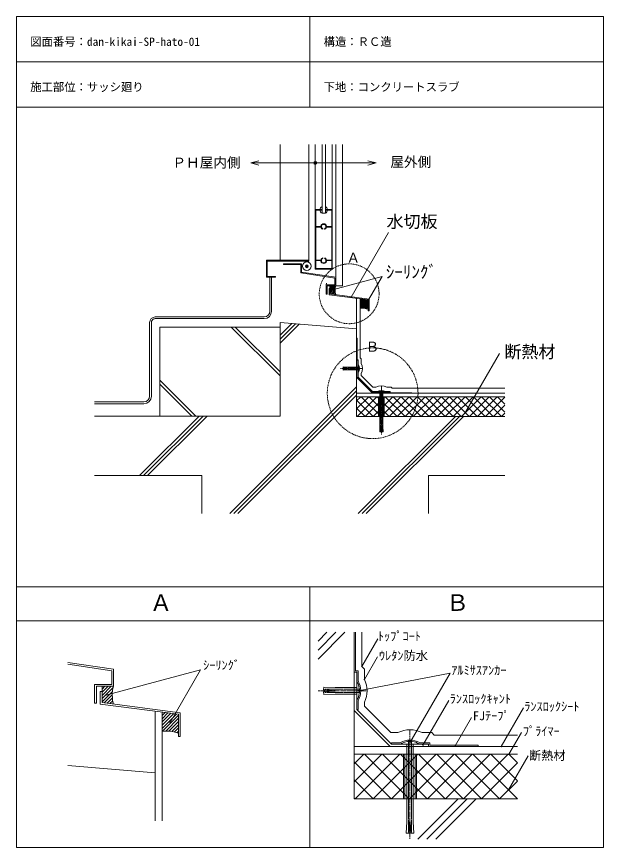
# Model space of a CAD drawing. Units: millimetres, scale not verified. Extents: x -517 to 518, y -673 to 792.
import ezdxf
from ezdxf.enums import TextEntityAlignment as Align

# ---------------------------------------------------------------- set-up
doc = ezdxf.new("R2010")
doc.units = ezdxf.units.MM
doc.header["$PDMODE"] = 32
doc.header["$PDSIZE"] = 0.8
for name, pattern in [('CHAIN2', [12, 9, -1, 1, -1]), ('DASHED1', [1.8, 1.2, -0.6]), ('DASHED2', [3, 2, -1])]:
    doc.linetypes.add(name, pattern=pattern)
doc.layers.add('0-0', color=7, linetype='Continuous', lineweight=13)
doc.styles.add('ＭＳ ゴシック', font='')
doc.styles.get('ＭＳ ゴシック').set_extended_font_data('MS Gothic')

msp = doc.modelspace()

# ---------------------------------------------------------------- linework, layer by layer
at = {"layer": '0-0'}
for p, q in [((-516.864, 792.357), (-516.864, -673.469)), ((-516.864, 792.357), (517.853, 792.357)), ((0.494, 792.357), (0.494, 632.357)), ((517.853, 792.357), (517.853, -673.469)), ((-516.864, 712.357), (517.853, 712.357)), ((-516.864, 632.357), (517.853, 632.357)), ((-52.29, 566.919), (-52.29, 362.431)), ((-1.29, 566.919), (-1.29, 360.931)), ((9.758, 346.831), (9.758, 566.919)), ((21.758, 445.413), (21.758, 566.919)), ((27.758, 445.413), (27.758, 566.919)), ((39.758, 346.831), (39.758, 566.919)), ((45.758, 317.431), (45.758, 566.919)), ((57.71, 317.431), (57.71, 566.919)), ((-104.033, 534.168), (117.088, 534.168)), ((20.758, 451.831), (9.758, 451.831)), ((20.758, 450.831), (10.758, 450.831)), ((20.758, 451.831), (20.758, 450.831)), ((21.758, 445.413), (27.758, 445.413)), ((28.758, 451.831), (39.758, 451.831)), ((19.758, 421.831), (9.758, 421.831)), ((19.859, 420.831), (9.758, 420.831)), ((22.883, 417.196), (23.258, 418.123)), ((26.633, 417.196), (26.258, 418.123)), ((39.758, 420.831), (29.657, 420.831)), ((39.758, 421.831), (29.758, 421.831)), ((72.851, 297.493), (138.783, 411.69)), ((22.883, 366.466), (23.258, 365.539)), ((26.633, 366.466), (26.258, 365.539)), ((-76.29, 362.431), (-76.29, 332.431)), ((-76.29, 362.431), (-1.29, 362.431)), ((-74.79, 333.931), (-74.79, 360.931)), ((-74.79, 360.931), (-1.29, 360.931)), ((-46.29, 356.431), (-14.242, 356.431)), ((-46.29, 356.431), (-46.29, 354.931)), ((-15.742, 354.931), (-46.29, 354.931)), ((-15.742, 354.931), (-15.742, 340.139)), ((-14.242, 356.431), (-14.242, 341.431)), ((9.758, 362.831), (19.859, 362.831)), ((9.758, 361.831), (19.758, 361.831)), ((29.657, 362.831), (39.758, 362.831)), ((39.758, 361.831), (29.758, 361.831)), ((-15.742, 340.139), (44.258, 331.139)), ((-14.242, 341.431), (45.758, 332.431)), ((9.758, 346.831), (39.758, 346.831)), ((10.758, 347.831), (38.758, 347.831)), ((-76.29, 332.431), (-60.42, 332.431)), ((-74.79, 333.931), (-60.42, 333.931)), ((-70.29, 272.431), (-70.29, 332.431)), ((-67.29, 272.431), (-67.29, 332.431)), ((-60.42, 332.431), (-60.42, 333.931)), ((40.115, 310.511), (127.483, 333.921)), ((44.258, 331.139), (44.258, 318.931)), ((45.758, 332.431), (45.758, 317.431)), ((97.903, 282.687), (127.483, 333.921)), ((29.258, 318.931), (44.258, 318.931)), ((29.258, 318.931), (29.258, 302.431)), ((30.758, 317.431), (30.758, 302.431)), ((45.758, 317.431), (57.71, 317.431)), ((29.258, 302.431), (30.758, 302.431)), ((34.258, 301.654), (103.258, 292.654)), ((82.71, 87.431), (82.71, 295.334)), ((104.758, 293.971), (104.758, 272.971)), ((-282.29, 252.431), (-282.29, 122.431)), ((-279.29, 122.431), (-279.29, 252.431)), ((-272.29, 262.431), (-80.29, 262.431)), ((-80.29, 259.431), (-272.29, 259.431)), ((-52.29, 252.431), (82.71, 241.181)), ((-52.29, 252.431), (-52.29, 87.431)), ((-52.29, 230.137), (-31.711, 250.716)), ((-52.29, 223.066), (-25.184, 250.172)), ((-52.29, 215.995), (-18.657, 249.628)), ((-264.29, 244.431), (-264.29, 87.431)), ((-264.29, 244.431), (-52.29, 244.431)), ((-138.432, 244.431), (-52.29, 158.288)), ((-131.361, 244.431), (-52.29, 165.359)), ((274.958, 94.276), (334.716, 197.78)), ((83.71, 187.06), (85.71, 187.06)), ((85.71, 179.224), (85.71, 187.06)), ((85.71, 156.889), (85.71, 163.725)), ((-264.29, 151.085), (-200.635, 87.431)), ((84.71, 156.889), (85.71, 156.889)), ((-264.29, 144.014), (-207.707, 87.431)), ((-140.685, -84.532), (82.71, 138.863)), ((-133.614, -84.532), (82.71, 131.792)), ((-126.543, -84.532), (82.71, 124.721)), ((111.823, 129.776), (111.823, 130.776)), ((111.823, 130.776), (118.659, 130.776)), ((134.158, 130.776), (141.994, 130.776)), ((141.994, 128.776), (141.994, 130.776)), ((141.994, 128.776), (179.823, 128.776)), ((179.823, 128.776), (179.823, 127.776)), ((-292.29, 112.431), (-379.695, 112.431)), ((-292.29, 109.431), (-379.695, 109.431)), ((-52.29, 87.431), (-379.695, 87.431)), ((-299.997, -17.569), (-194.997, 87.431)), ((-292.925, -17.569), (-187.925, 87.431)), ((-285.854, -17.569), (-180.854, 87.431)), ((82.71, 86.776), (344.142, 86.776)), ((85.589, -84.532), (257.552, 87.431)), ((92.66, -84.532), (264.623, 87.431)), ((99.731, -84.532), (271.694, 87.431)), ((-379.695, -17.569), (-190.242, -17.569)), ((-190.242, -84.532), (-190.242, -17.569)), ((209.758, -17.569), (344.142, -17.569)), ((209.758, -84.532), (209.758, -17.569)), ((-516.864, -213.469), (517.853, -213.469)), ((0.494, -213.469), (0.494, -673.469)), ((-516.864, -273.469), (517.853, -273.469)), ((14.837, -341.269), (62.122, -293.984)), ((14.837, -325.359), (46.212, -293.984)), ((14.837, -309.45), (30.302, -293.984)), ((78.482, -587.812), (78.482, -293.984)), ((80.732, -362.173), (80.732, -293.984)), ((91.982, -354.298), (120.142, -305.524)), ((96.482, -377.183), (119.378, -337.526)), ((-357.31, -404.541), (-192.854, -360.476)), ((-246.24, -452.944), (-192.854, -360.476)), ((80.732, -362.173), (85.232, -362.173)), ((85.232, -379.804), (85.232, -362.173)), ((85.524, -397.208), (247.457, -366.139)), ((176.634, -488.808), (247.457, -366.139)), ((-349.258, -386.149), (-379.258, -386.149)), ((-379.258, -419.149), (-379.258, -386.149)), ((-379.258, -419.149), (-376.258, -419.149)), ((-369.258, -420.702), (-231.258, -438.702)), ((-228.258, -436.068), (-366.258, -418.068)), ((85.232, -430.059), (85.232, -414.678)), ((199.516, -493.02), (245.038, -414.173)), ((-272.353, -626.329), (-272.353, -433.342)), ((-231.258, -438.702), (-231.258, -478.068)), ((82.982, -430.059), (85.232, -430.059)), ((337.723, -495.562), (377.092, -427.374)), ((256.645, -494.526), (285.558, -444.446)), ((351.223, -509.062), (373.288, -470.845)), ((143.986, -488.812), (159.367, -488.812)), ((143.986, -491.062), (143.986, -488.812)), ((194.241, -488.812), (211.872, -488.812)), ((211.872, -493.312), (211.872, -488.812)), ((211.872, -493.312), (296.986, -493.312)), ((296.986, -493.312), (296.986, -495.562)), ((350.6, -572.078), (385.189, -512.167)), ((-426.836, -528.775), (-272.353, -541.649)), ((78.482, -587.812), (366.334, -587.812)), ((190.558, -658.756), (261.501, -587.812)), ((206.467, -658.756), (277.411, -587.812)), ((222.377, -658.756), (293.321, -587.812)), ((-516.864, -673.469), (517.853, -673.469))]:
    msp.add_line(p, q, dxfattribs=at)
at = {"layer": '0-0', "lineweight": 18}
for p, q in [((10.758, 450.831), (10.758, 421.831)), ((38.758, 450.831), (38.758, 421.831)), ((10.758, 420.831), (10.758, 362.831)), ((38.758, 420.831), (38.758, 362.831)), ((10.758, 347.831), (10.758, 361.831)), ((38.758, 361.831), (38.758, 347.831)), ((29.753, 321.89), (29.258, 318.931)), ((45.758, 317.431), (30.758, 317.431)), ((35.827, 317.431), (35.758, 317.361))]:
    msp.add_line(p, q, dxfattribs=at)
at = {"layer": '0-0', "color": 2}
for p, q in [((35.758, 309.326), (43.863, 317.431)), ((35.758, 312.154), (41.034, 317.431)), ((35.758, 314.983), (38.206, 317.431)), ((35.758, 312.921), (35.758, 317.361)), ((35.758, 306.497), (45.47, 316.21)), ((35.758, 303.669), (44.945, 312.856)), ((37.643, 302.725), (44.783, 309.866)), ((40.145, 302.399), (44.879, 307.133)), ((42.647, 302.073), (45.179, 304.605)), ((45.149, 301.746), (45.651, 302.249)), ((88.71, 294.396), (88.848, 294.534)), ((88.71, 291.568), (91.35, 294.207)), ((88.71, 288.739), (93.852, 293.881)), ((88.71, 285.911), (96.354, 293.555)), ((88.71, 283.082), (98.856, 293.228)), ((88.71, 280.254), (101.358, 292.902)), ((88.89, 277.605), (103.258, 291.973)), ((92.003, 277.89), (103.258, 289.145)), ((94.79, 277.849), (103.258, 286.316)), ((97.335, 277.565), (103.258, 283.488)), ((99.683, 277.084), (103.258, 280.659)), ((101.858, 276.432), (103.258, 277.831)), ((-366.258, -394.045), (-361.361, -389.149)), ((-366.258, -399.702), (-355.704, -389.149)), ((-366.258, -405.359), (-350.048, -389.149)), ((-366.119, -389.149), (-366.258, -389.287)), ((-366.258, -398.169), (-366.258, -389.149)), ((-366.258, -411.015), (-346.833, -391.591)), ((-366.258, -416.672), (-347.883, -398.298)), ((-362.488, -418.559), (-348.207, -404.279)), ((-357.484, -419.212), (-348.015, -409.744)), ((-352.48, -419.865), (-347.415, -414.801)), ((-347.475, -420.518), (-346.471, -419.513)), ((-260.353, -435.218), (-260.077, -434.943)), ((-260.353, -440.875), (-255.073, -435.595)), ((-260.353, -446.532), (-250.069, -436.248)), ((-260.353, -452.189), (-245.065, -436.901)), ((-260.353, -457.846), (-240.061, -437.554)), ((-260.353, -463.503), (-235.057, -438.206)), ((-259.994, -468.8), (-231.258, -440.064)), ((-253.767, -468.23), (-231.258, -445.721)), ((-248.192, -468.312), (-231.258, -451.378)), ((-243.102, -468.879), (-231.258, -457.035)), ((-238.408, -469.842), (-231.258, -462.692)), ((-234.056, -471.147), (-231.258, -468.348))]:
    msp.add_line(p, q, dxfattribs=at)
at = {"layer": '0-0', "color": 4}
for p, q in [((88.71, 190.56), (88.71, 294.552)), ((90.71, 159.374), (90.71, 162.56)), ((135.966, 138.776), (143.494, 138.776)), ((143.494, 138.776), (145.494, 136.776)), ((145.494, 136.776), (344.142, 136.776)), ((91.982, -293.984), (91.982, -354.298)), ((96.482, -358.798), (91.982, -354.298)), ((96.482, -377.183), (96.482, -358.798)), ((96.482, -424.467), (96.482, -417.299)), ((96.482, -424.467), (142.828, -470.812)), ((-260.353, -626.329), (-260.353, -434.943)), ((142.828, -470.812), (155.3, -470.812)), ((198.308, -470.812), (215.247, -470.812)), ((215.247, -470.812), (219.747, -475.312)), ((219.747, -475.312), (366.334, -475.312))]:
    msp.add_line(p, q, dxfattribs=at)
at = {"layer": '0-0', "color": 134}
for p, q in [((82.71, 186.06), (82.71, 156.06)), ((84.71, 156.889), (111.823, 129.776)), ((111.823, 129.776), (140.994, 129.776)), ((78.482, -364.423), (82.982, -364.423)), ((78.482, -364.423), (78.482, -431.923)), ((82.982, -364.423), (82.982, -430.059)), ((78.482, -431.923), (142.122, -495.562)), ((82.982, -430.059), (143.986, -491.062)), ((142.122, -495.562), (209.622, -495.562)), ((143.986, -491.062), (209.622, -491.062)), ((209.622, -495.562), (209.622, -491.062))]:
    msp.add_line(p, q, dxfattribs=at)
at = {"layer": '0-0', "color": 1}
for p, q in [((84.71, 173.974), (84.71, 178.974)), ((58.71, 171.474), (59.396, 172.16)), ((58.71, 171.474), (59.396, 170.789)), ((58.748, 172.194), (58.865, 174.438)), ((67.71, 171.724), (58.748, 172.194)), ((67.71, 171.224), (58.748, 170.755)), ((58.865, 168.511), (58.748, 170.755)), ((67.71, 173.974), (58.865, 174.438)), ((67.71, 168.974), (58.865, 168.511)), ((67.71, 173.974), (84.71, 173.974)), ((67.71, 171.224), (67.71, 171.724)), ((67.71, 168.974), (84.71, 168.974)), ((84.71, 168.974), (84.71, 163.974)), ((86.71, 173.299), (86.71, 169.65)), ((133.909, 129.776), (118.909, 129.776)), ((122.409, 86.776), (122.409, 121.776)), ((123.909, 129.749), (123.909, 129.776)), ((123.909, 68.776), (123.909, 129.776)), ((124.584, 131.776), (128.233, 131.776)), ((128.909, 68.776), (128.909, 129.776)), ((130.409, 121.776), (130.409, 86.776)), ((123.909, 68.776), (123.445, 59.931)), ((125.689, 59.814), (123.445, 59.931)), ((126.159, 68.776), (125.689, 59.814)), ((126.409, 59.776), (125.723, 60.462)), ((126.659, 68.776), (126.159, 68.776)), ((126.409, 59.776), (127.094, 60.462)), ((126.659, 68.776), (127.128, 59.814)), ((129.372, 59.931), (127.128, 59.814)), ((128.909, 68.776), (129.372, 59.931)), ((82.982, -391.616), (82.982, -380.366)), ((24.482, -397.241), (26.025, -395.698)), ((24.567, -395.621), (24.832, -390.573)), ((44.732, -396.678), (24.567, -395.621)), ((44.732, -391.616), (24.832, -390.573)), ((44.732, -391.616), (82.982, -391.616)), ((87.482, -393.135), (87.482, -401.347)), ((24.482, -397.241), (26.025, -398.784)), ((44.732, -397.803), (24.567, -398.86)), ((24.832, -403.909), (24.567, -398.86)), ((44.732, -402.866), (24.832, -403.909)), ((44.732, -397.803), (44.732, -396.678)), ((44.732, -402.866), (82.982, -402.866)), ((82.982, -402.866), (82.982, -414.116)), ((193.679, -491.062), (159.929, -491.062)), ((171.179, -628.312), (171.179, -491.062)), ((171.179, -491.123), (171.179, -491.062)), ((172.698, -486.562), (180.91, -486.562)), ((182.429, -628.312), (182.429, -491.062)), ((165.554, -509.062), (188.054, -509.062)), ((165.554, -587.812), (165.554, -509.062)), ((167.804, -587.812), (167.804, -509.062)), ((185.804, -509.062), (185.804, -587.812)), ((188.054, -509.062), (188.054, -587.812)), ((188.054, -587.812), (165.554, -587.812)), ((171.179, -628.312), (170.136, -648.213)), ((176.241, -628.312), (175.185, -648.477)), ((177.366, -628.312), (176.241, -628.312)), ((177.366, -628.312), (178.423, -648.477)), ((182.429, -628.312), (183.472, -648.213)), ((175.185, -648.477), (170.136, -648.213)), ((176.804, -648.562), (175.261, -647.019)), ((176.804, -648.562), (178.347, -647.019)), ((183.472, -648.213), (178.423, -648.477))]:
    msp.add_line(p, q, dxfattribs=at)
at = {"layer": '0-0', "color": 1, "linetype": 'CHAIN2'}
for p, q in [((92.2, 171.474), (54.423, 171.474)), ((126.409, 140.331), (126.409, 55.246)), ((99.835, -397.241), (14.837, -397.241)), ((176.804, -467.313), (176.804, -658.756))]:
    msp.add_line(p, q, dxfattribs=at)
at = {"layer": '0-0', "color": 1, "linetype": 'DASHED1'}
for p, q in [((59.396, 172.16), (59.96, 172.724)), ((59.396, 170.789), (59.96, 170.224)), ((86.71, 172.724), (59.96, 172.724)), ((86.71, 170.224), (59.96, 170.224)), ((125.159, 131.776), (125.159, 61.026)), ((127.659, 131.776), (127.659, 61.026)), ((125.723, 60.462), (125.159, 61.026)), ((127.094, 60.462), (127.659, 61.026)), ((26.025, -395.698), (27.295, -394.428)), ((87.482, -394.428), (27.295, -394.428)), ((26.025, -398.784), (27.295, -400.053)), ((87.482, -400.053), (27.295, -400.053)), ((173.991, -486.562), (173.991, -645.75)), ((179.616, -486.562), (179.616, -645.75)), ((175.261, -647.019), (173.991, -645.75)), ((178.347, -647.019), (179.616, -645.75))]:
    msp.add_line(p, q, dxfattribs=at)
at = {"layer": '0-0', "color": 3}
for p, q in [((82.71, 127.776), (344.142, 127.776)), ((78.482, -495.562), (366.334, -495.562))]:
    msp.add_line(p, q, dxfattribs=at)
at = {"layer": '0-0', "color": 6}
for p, q in [((82.71, 114.249), (90.237, 121.776)), ((82.71, 100.107), (104.379, 121.776)), ((82.71, 121.776), (82.71, 86.776)), ((344.142, 121.776), (82.71, 121.776)), ((83.521, 86.776), (118.521, 121.776)), ((90.791, 121.776), (125.791, 86.776)), ((97.663, 86.776), (132.663, 121.776)), ((104.934, 121.776), (139.934, 86.776)), ((111.805, 86.776), (146.805, 121.776)), ((119.076, 121.776), (154.076, 86.776)), ((125.948, 86.776), (160.948, 121.776)), ((133.218, 121.776), (168.218, 86.776)), ((140.09, 86.776), (175.09, 121.776)), ((147.36, 121.776), (182.36, 86.776)), ((154.232, 86.776), (189.232, 121.776)), ((161.502, 121.776), (196.502, 86.776)), ((168.374, 86.776), (203.374, 121.776)), ((175.644, 121.776), (210.644, 86.776)), ((182.516, 86.776), (217.516, 121.776)), ((189.786, 121.776), (224.786, 86.776)), ((196.658, 86.776), (231.658, 121.776)), ((203.928, 121.776), (238.928, 86.776)), ((210.8, 86.776), (245.8, 121.776)), ((218.071, 121.776), (253.071, 86.776)), ((224.942, 86.776), (259.942, 121.776)), ((232.213, 121.776), (267.213, 86.776)), ((239.085, 86.776), (274.085, 121.776)), ((246.355, 121.776), (281.355, 86.776)), ((253.227, 86.776), (288.227, 121.776)), ((260.497, 121.776), (295.497, 86.776)), ((267.369, 86.776), (302.369, 121.776)), ((274.639, 121.776), (309.639, 86.776)), ((281.511, 86.776), (316.511, 121.776)), ((288.781, 121.776), (323.781, 86.776)), ((295.653, 86.776), (330.653, 121.776)), ((302.923, 121.776), (337.923, 86.776)), ((309.795, 86.776), (344.142, 121.122)), ((317.066, 121.776), (344.142, 94.7)), ((331.208, 121.776), (344.142, 108.842)), ((82.71, 115.715), (111.649, 86.776)), ((323.937, 86.776), (344.142, 106.98)), ((82.71, 101.573), (97.507, 86.776)), ((338.08, 86.776), (344.142, 92.838)), ((82.71, 87.431), (83.365, 86.776)), ((366.334, -509.062), (78.482, -509.062)), ((78.482, -509.062), (78.482, -587.812)), ((78.482, -557.817), (127.237, -509.062)), ((78.482, -525.997), (95.417, -509.062)), ((80.307, -587.812), (159.057, -509.062)), ((96.665, -509.062), (175.415, -587.812)), ((112.127, -587.812), (190.877, -509.062)), ((128.485, -509.062), (207.235, -587.812)), ((143.947, -587.812), (222.697, -509.062)), ((160.305, -509.062), (239.055, -587.812)), ((175.766, -587.812), (254.516, -509.062)), ((192.124, -509.062), (270.874, -587.812)), ((207.586, -587.812), (286.336, -509.062)), ((223.944, -509.062), (302.694, -587.812)), ((239.406, -587.812), (318.156, -509.062)), ((255.764, -509.062), (334.514, -587.812)), ((271.226, -587.812), (349.976, -509.062)), ((287.584, -509.062), (366.334, -587.812)), ((319.404, -509.062), (366.334, -555.993)), ((351.223, -509.062), (366.334, -524.173)), ((78.482, -522.699), (143.595, -587.812)), ((303.046, -587.812), (366.334, -524.524)), ((78.482, -554.519), (111.775, -587.812)), ((334.865, -587.812), (366.334, -556.344)), ((78.482, -586.339), (79.956, -587.812)), ((78.482, -587.812), (366.334, -587.812))]:
    msp.add_line(p, q, dxfattribs=at)
at = {"layer": '0-0'}
for points in [[(-89.544, 538.05), (-104.033, 534.168), (-89.544, 530.285)], [(102.599, 538.05), (117.088, 534.168), (102.599, 530.285)], [(28.758, 451.831), (28.758, 450.831), (38.758, 450.831)], [(35.758, 312.921), (34.258, 312.921), (34.258, 301.654)], [(35.758, 312.921), (35.758, 302.971), (104.758, 293.971)], [(103.258, 292.654), (103.258, 272.971), (104.758, 272.971)], [(83.71, 187.06), (83.71, 224.889), (82.71, 224.889)], [(-426.836, -347.062), (-346.258, -359.149), (-346.258, -389.149), (-376.258, -389.149), (-376.258, -419.149)], [(-426.836, -350.095), (-349.258, -361.732), (-349.258, -386.149)], [(-369.258, -420.702), (-369.258, -398.169), (-366.258, -398.169), (-366.258, -418.068)], [(-228.258, -436.068), (-228.258, -478.068), (-231.258, -478.068)]]:
    msp.add_lwpolyline(points, dxfattribs=at)
at = {"layer": '0-0', "color": 4}
for points in [[(90.71, 180.389), (90.71, 188.56), (88.71, 190.56)], [(90.71, 159.374), (111.308, 138.776), (116.851, 138.776)]]:
    msp.add_lwpolyline(points, dxfattribs=at)
at = {"layer": '0-0', "color": 134}
for points in [[(82.71, 186.06), (84.71, 186.06), (84.71, 156.889)], [(82.71, 156.06), (110.994, 127.776), (140.994, 127.776), (140.994, 129.776)]]:
    msp.add_lwpolyline(points, dxfattribs=at)
at = {"layer": '0-0', "color": 1}
msp.add_lwpolyline([(131.409, 86.776), (121.409, 86.776), (121.409, 121.776), (131.409, 121.776)], close=True, dxfattribs=at)
at = {"layer": '0-0'}
for centre, radius in [((9.758, 534.168), 2.5), ((9.758, 534.168), 1.25), ((-5.195, 351.889), 7.608), ((-5.195, 351.889), 2.533), ((-5.195, 351.889), 1.284)]:
    msp.add_circle(centre, radius, dxfattribs=at)
at = {"layer": '0-0', "color": 1, "linetype": 'DASHED2'}
for centre, radius in [((69.571, 303.316), 52.755), ((110.994, 127.776), 80)]:
    msp.add_circle(centre, radius, dxfattribs=at)
at = {"layer": '0-0'}
for centre, radius, start, end in [((24.758, 451.331), 6.635, 116.88344, 175.67731), ((24.758, 451.331), 6.635, 4.32269, 63.11656), ((24.758, 451.331), 6.635, 184.32269, 243.11656), ((24.758, 451.331), 6.635, 296.88344, 355.67731), ((24.758, 421.831), 5, 292.02386, 247.97614), ((24.758, 421.831), 4, 292.02386, 247.97614), ((24.758, 361.831), 5, 112.02387, 67.97613), ((24.758, 361.831), 4, 112.02387, 67.97613), ((-80.29, 272.431), 10, 270, 0), ((-80.29, 272.431), 13, 270, 0), ((-272.29, 252.431), 10, 90, 180), ((-272.29, 252.431), 7, 89.77082, 180), ((-292.29, 122.431), 10, 270, 0), ((-292.29, 122.431), 13, 270, 0)]:
    msp.add_arc(centre, radius, start, end, dxfattribs=at)
at = {"layer": '0-0', "color": 2}
for centre, major_axis, ratio, start_param, end_param in [((61.192, 309.627), (0, 22.974), 0.714286, 1.22421601, 1.92486706), ((92.984, 262.16), (20.997, 0), 0.75, 1.05949874, 1.77577731), ((-315.389, -404.756), (0, 45.948), 0.714286, 1.22421601, 1.92486706), ((-251.805, -499.691), (41.993, 0), 0.75, 1.05949874, 1.77577731)]:
    msp.add_ellipse(centre, major_axis=major_axis, ratio=ratio, start_param=start_param, end_param=end_param, dxfattribs=at)
at = {"layer": '0-0', "color": 1}
for centre, major_axis, ratio, start_param, end_param in [((58.71, 171.474), (-28.121, 0), 0.7, 3.23442854, 3.53247602), ((58.71, 171.474), (-28.121, 0), 0.7, 2.75070929, 3.04875677), ((84.71, 178.974), (0, 7.42), 0.5, 3.71090584, 3.76576118), ((84.71, 163.974), (0, 7.42), 0.5, 5.65901678, 5.71387212), ((86.71, 171.474), (0, 2), 0.125, 3.88027527, 5.54450269), ((126.409, 131.776), (-2, 0), 0.125, 3.88027527, 5.54450269), ((118.909, 129.776), (-7.42, 0), 0.5, 3.71090584, 3.76576118), ((133.909, 129.776), (-7.42, 0), 0.5, 5.65901678, 5.71387212), ((126.409, 103.776), (0, -28.121), 0.7, 3.23442854, 3.53247602), ((126.409, 103.776), (0, -28.121), 0.7, 2.75793057, 3.04875677), ((126.409, 103.776), (0, -28.121), 0.7, 2.75070929, 2.75793057), ((24.482, -397.241), (-63.272, 0), 0.7, 3.23442854, 3.53247602), ((82.982, -380.366), (0, 16.696), 0.5, 3.71090584, 3.76576118), ((87.482, -397.241), (0, 4.5), 0.125, 3.88027527, 5.54450269), ((24.482, -397.241), (-63.272, 0), 0.7, 2.75070929, 3.04875677), ((82.982, -414.116), (0, 16.696), 0.5, 5.65901678, 5.71387212), ((176.804, -549.562), (0, -63.272), 0.7, 3.23442854, 3.53247602), ((176.804, -486.562), (-4.5, 0), 0.125, 3.88027527, 5.54450269), ((159.929, -491.062), (-16.696, 0), 0.5, 3.71090584, 3.76576118), ((193.679, -491.062), (-16.696, 0), 0.5, 5.65901678, 5.71387212), ((176.804, -549.562), (0, -63.272), 0.7, 2.75793057, 3.04875677), ((176.804, -549.562), (0, -63.272), 0.7, 2.75070929, 2.75793057)]:
    msp.add_ellipse(centre, major_axis=major_axis, ratio=ratio, start_param=start_param, end_param=end_param, dxfattribs=at)
at = {"layer": '0-0'}
for centre, major_axis in [((58.71, 171.474), (-29.121, 0)), ((126.409, 103.776), (0, -29.121)), ((24.482, -397.241), (-65.522, 0)), ((176.804, -549.562), (0, -65.522))]:
    msp.add_ellipse(centre, major_axis=major_axis, ratio=0.710302, start_param=2.75756449, end_param=3.52562082, dxfattribs=at)
at = {"layer": '0-0', "color": 4}
for centre, major_axis, ratio, start_param, end_param in [((58.71, 171.474), (-34.121, 0), 0.752753, 2.7871391, 3.49604621), ((126.409, 103.776), (0, -37.121), 0.772735, 2.80190909, 3.48127621), ((24.482, -397.241), (-76.772, 0), 0.752753, 2.7871391, 3.49604621), ((176.804, -549.562), (0, -83.522), 0.772735, 2.80190909, 3.48127621)]:
    msp.add_ellipse(centre, major_axis=major_axis, ratio=ratio, start_param=start_param, end_param=end_param, dxfattribs=at)
at = {"layer": '0-0'}
for p in [(40.115, 310.511), (72.851, 297.493), (97.903, 282.687), (274.958, 94.276), (91.982, -354.298), (96.482, -377.183), (-357.31, -404.541), (85.524, -397.208), (-246.24, -452.944), (176.634, -488.808), (199.516, -493.02), (256.645, -494.526), (337.723, -495.562), (351.223, -509.062), (350.6, -572.078)]:
    msp.add_point(p, dxfattribs=at)

# ---------------------------------------------------------------- texts
at = {"layer": '0-0', "style": 'ＭＳ ゴシック'}
for s, height, p in [('図面番号：dan-kikai-SP-hato-01', 14.66, (-492.864, 736.357)), ('構造：ＲＣ造', 14.66, (24.494, 736.357)), ('施工部位：サッシ廻り', 14.66, (-492.864, 656.357)), ('下地：コンクリートスラブ', 14.66, (24.494, 656.357)), ('ＰＨ屋内側', 17.6, (-242.107, 520.762)), ('屋外側', 17.6, (142.296, 521.952)), ('水切板', 21.99, (135.451, 413.193)), ('Ａ', 17.6, (64.841, 352.834)), ('ｼｰﾘﾝｸﾞ', 21.99, (134.288, 324.304)), ('Ｂ', 17.6, (98.6, 195.855)), ('断熱材', 21.99, (343.249, 183.44)), ('Ａ', 29.33, (-282.268, -265.32)), ('Ｂ', 29.33, (240.689, -264.973)), ('ﾄｯﾌﾟｺｰﾄ', 15.85, (120.379, -313.479)), ('ｳﾚﾀﾝ防水', 15.85, (122.139, -347.809)), ('ｼｰﾘﾝｸﾞ', 15.85, (-187.901, -364.646)), ('ｱﾙﾐｻｽｱﾝｶｰ', 15.85, (249.628, -373.583)), ('ﾗﾝｽﾛｯｸｷｬﾝﾄ', 15.85, (246.872, -424.027)), ('ﾗﾝｽﾛｯｸｼｰﾄ', 15.85, (378.328, -437.546)), ('FJﾃｰﾌﾟ', 15.85, (287.697, -453.829)), ('ﾌﾟﾗｲﾏｰ', 15.85, (375.961, -481.097)), ('断熱材', 15.85, (386.49, -524.055))]:
    msp.add_text(s, height=height, dxfattribs=at).set_placement(p, align=Align.BOTTOM_LEFT)

doc.saveas('drawing.dxf')
